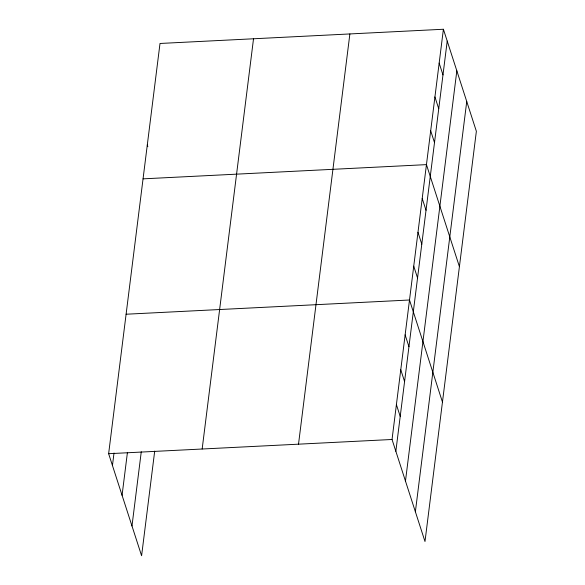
<?xml version="1.0" encoding="UTF-8"?>
<svg xmlns="http://www.w3.org/2000/svg" width="585" height="585" viewBox="0 0 585 585"><rect width="100%" height="100%" fill="white"/><g stroke="black" fill="none" stroke-linecap="round" stroke-linejoin="round"><path stroke-width="0.88" d="M154.696 451.137L141.599 555.75L108.634 453.704L160.005 43.465L443.401 29.25L476.365 131.296L424.995 541.534L392.038 439.481L443.401 29.25M112.452 465.514L114.016 452.995M122.068 495.29L127.442 452.373M131.983 525.973L141.27 451.759M202.161 449.009L253.524 38.778M298.518 444.176L349.881 33.945M395.848 451.291L447.218 41.06M405.471 481.075L456.834 70.836M415.379 511.751L466.742 101.519M143.054 178.849L426.45 164.626L459.415 266.672M126.104 314.225L409.5 300.003L442.457 402.049M108.634 453.704L392.038 439.481M439.167 63.092L442.977 74.902M434.926 96.942L438.743 108.744M430.692 130.784L434.501 142.594M422.216 198.469L426.026 210.278M417.975 232.318L421.792 244.128M413.741 266.16L417.551 277.97M405.134 334.876L408.952 346.686M400.769 369.742L404.586 381.552M396.403 404.615L400.213 416.425M147.288 145L147.837 146.689"/></g></svg>
